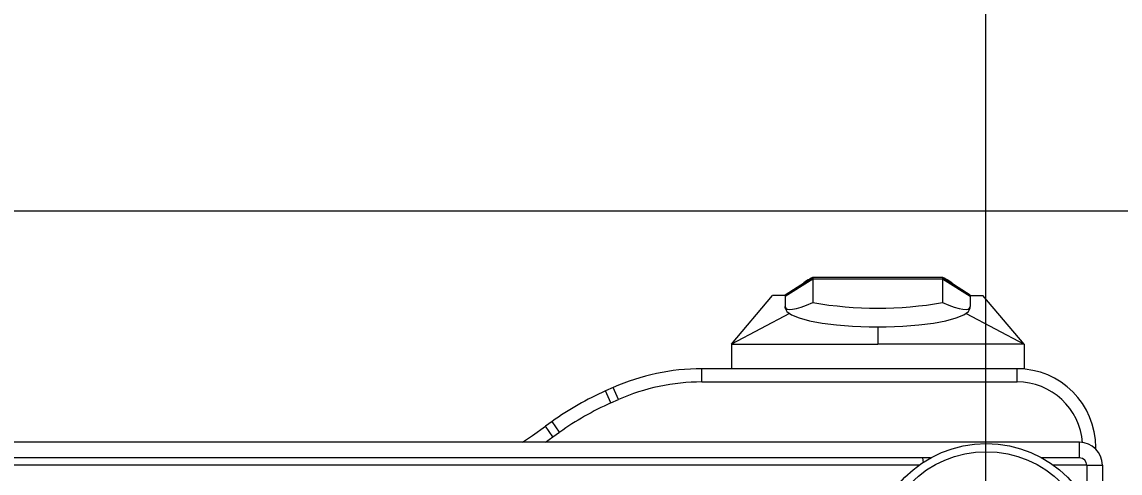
# Model space of a CAD drawing. Header units: inches. Extents: x 40138 to 76695, y -14500 to -5279.
# Drawn here: x 70917.9 to 71051.7, y -9753.7 to -9698.8 of the extents above; entities that cross this region are included whole.
import ezdxf

# ---------------------------------------------------------------- set-up
doc = ezdxf.new("R2010")
doc.units = ezdxf.units.IN
doc.header["$LTSCALE"] = 2
doc.header["$MEASUREMENT"] = 0
doc.header["$PDMODE"] = 35
doc.header["$PDSIZE"] = -1
doc.layers.add('M-ANNO-DIMS', color=7, linetype='Continuous', lineweight=13)
doc.layers.add('M-OBJECT-DETAILS', color=7, linetype='Continuous', lineweight=9)
doc.styles.get("Standard").update_dxf_attribs({"font": 'romans.shx', "width": 0.8})
doc.dimstyles.new('Details World Wide', dxfattribs={"dimscale": 4, "dimtxt": 4.5, "dimasz": 3.5, "dimexe": 0.75, "dimexo": 0.75, "dimgap": 0.75, "dimtad": 0, "dimtih": 1, "dimtoh": 1, "dimdec": 0, "dimzin": 4, "dimdsep": 46, "dimtxsty": 'Standard', "dimcen": 0, "dimclrd": 256, "dimclre": 256, "dimclrt": 256, "dimadec": 0, "dimazin": 1, "dimtfac": 1, "dimtdec": 0, "dimtmove": 0, "dimatfit": 3, "dimfxl": 1, "dimtolj": 1, "dimtzin": 0, "dimlwd": -1, "dimlwe": -1, "dimarcsym": 0})

# ---------------------------------------------------------------- blocks, each defined once
blk = doc.blocks.new('*D33')
at = {"layer": 'Defpoints', "color": 0, "transparency": 16777216}
for p in [(71035.34, -9493.65), (70465.04, -9763.25), (71035.34, -9763.25)]:
    blk.add_point(p, dxfattribs=at)
at = {"layer": 'M-ANNO-DIMS', "transparency": 16777216}
for p, q in [((70465.04, -9760.25), (70465.04, -9490.65)), ((71035.34, -9760.25), (71035.34, -9490.65)), ((70479.04, -9493.65), (70634.51, -9493.65)), ((71021.34, -9493.65), (70853.08, -9493.65))]:
    blk.add_line(p, q, dxfattribs=at)
for points in [[(70479.04, -9491.32), (70479.04, -9495.99), (70465.04, -9493.65)], [(71021.34, -9491.32), (71021.34, -9495.99), (71035.34, -9493.65)]]:
    blk.add_solid(points, dxfattribs=at)
at = {"layer": 'M-ANNO-DIMS', "transparency": 16777216, "insert": (70743.8, -9493.65), "char_height": 18, "attachment_point": 5}
blk.add_mtext('\\A1;570\\P [22.45]\\PLEVELING FEET\\PCENTER TO CENTER', dxfattribs=at)
blk = doc.blocks.new('*D68')
at = {"layer": 'Defpoints', "color": 0, "transparency": 16777216}
for p in [(70845.16, -9721.8), (71341.85, -9721.8), (70845.22, -10827.97)]:
    blk.add_point(p, dxfattribs=at)
at = {"layer": 'M-ANNO-DIMS', "transparency": 16777216}
for p, q in [((70848.16, -9721.8), (71344.85, -9721.8)), ((71341.85, -9735.8), (71341.85, -10095.97)), ((71341.85, -10813.97), (71341.85, -10159.4)), ((70848.22, -10827.97), (71344.85, -10827.97))]:
    blk.add_line(p, q, dxfattribs=at)
for points in [[(71339.51, -9735.8), (71344.18, -9735.8), (71341.85, -9721.8)], [(71339.51, -10813.97), (71344.18, -10813.97), (71341.85, -10827.97)]]:
    blk.add_solid(points, dxfattribs=at)
at = {"layer": 'M-ANNO-DIMS', "transparency": 16777216, "insert": (71341.85, -10127.69), "char_height": 18, "attachment_point": 5}
blk.add_mtext('\\A1;1106\\P [43.55]', dxfattribs=at)

msp = doc.modelspace()

# ---------------------------------------------------------------- linework, layer by layer
at = {"layer": 'M-OBJECT-DETAILS', "linetype": 'Continuous', "lineweight": 5}
for p, q in [((71014.255, -9729.903), (71010.905, -9732.043)), ((71014.255, -9730.108), (71010.905, -9732.204)), ((71014.255, -9729.903), (71014.255, -9730.108)), ((71030.055, -9729.903), (71014.255, -9729.903)), ((71014.255, -9730.108), (71014.255, -9732.95)), ((71030.055, -9730.108), (71014.255, -9730.108)), ((71030.055, -9729.903), (71030.055, -9730.108)), ((71033.405, -9732.043), (71030.055, -9729.903)), ((71030.055, -9730.108), (71030.055, -9732.95)), ((71033.405, -9732.204), (71030.055, -9730.108)), ((71004.33, -9738.003), (71009.36, -9732.083)), ((71010.905, -9732.043), (71010.905, -9732.204)), ((71010.905, -9732.204), (71010.905, -9733.432)), ((71033.405, -9732.043), (71033.405, -9732.204)), ((71033.405, -9732.204), (71033.405, -9733.432)), ((71039.98, -9738.003), (71034.95, -9732.083)), ((71010.905, -9733.628), (71010.905, -9733.432)), ((71033.405, -9733.628), (71033.405, -9733.432)), ((71011.403, -9734.294), (71004.33, -9738.003)), ((71032.908, -9734.294), (71039.98, -9738.003)), ((71022.155, -9735.895), (71022.155, -9738.003)), ((71004.33, -9738.003), (71022.155, -9738.003)), ((71004.33, -9738.003), (71004.33, -9741.003)), ((71039.98, -9738.003), (71022.155, -9738.003)), ((71039.98, -9738.003), (71039.98, -9741.003)), ((71000.73, -9742.603), (71000.73, -9741.003)), ((71039.12, -9741.003), (71000.73, -9741.003)), ((71039.98, -9741.003), (71039.12, -9741.003)), ((71039.12, -9742.603), (71039.12, -9741.003)), ((71000.73, -9742.603), (71039.12, -9742.603)), ((70989.937, -9743.291), (70989.023, -9743.697)), ((70989.673, -9745.159), (70989.023, -9743.697)), ((70990.587, -9744.753), (70989.937, -9743.291)), ((70989.673, -9745.159), (70990.587, -9744.753)), ((70982.497, -9747.415), (70981.681, -9747.995)), ((70982.608, -9749.299), (70981.681, -9747.995)), ((70983.423, -9748.72), (70982.497, -9747.415)), ((70981.684, -9749.953), (70982.608, -9749.299)), ((70982.608, -9749.299), (70983.423, -9748.72)), ((71046.734, -9749.953), (70453.706, -9749.953)), ((71046.734, -9751.85), (71046.734, -9749.953)), ((71028.596, -9751.85), (70471.845, -9751.85)), ((71027.192, -9752.739), (70889.22, -9752.739)), ((71047.623, -9752.739), (71049.52, -9752.739)), ((71049.52, -9752.739), (71049.52, -9776.881))]:
    msp.add_line(p, q, dxfattribs=at)
at = {"layer": 'M-OBJECT-DETAILS', "linetype": 'Continuous', "lineweight": 0}
for p, q in [((71048.523, -9750.603), (71048.72, -9750.603)), ((71048.72, -9750.785), (71048.72, -9750.603)), ((71027.623, -9751.85), (71027.675, -9752.406)), ((71046.734, -9751.85), (71042.151, -9751.85)), ((71047.055, -9751.91), (71046.734, -9751.85)), ((71047.623, -9752.739), (71043.554, -9752.739)), ((71047.623, -9752.739), (71047.623, -9757.322))]:
    msp.add_line(p, q, dxfattribs=at)
at = {"layer": 'M-OBJECT-DETAILS', "linetype": 'Continuous', "lineweight": 5, "flags": 128}
for points in [[(71010.905, -9733.628), (71011.097, -9734.044), (71011.665, -9734.447), (71012.59, -9734.821), (71013.842, -9735.155), (71015.376, -9735.437), (71017.141, -9735.657), (71019.077, -9735.809), (71021.117, -9735.885), (71023.193, -9735.885), (71025.234, -9735.809), (71027.17, -9735.657), (71028.935, -9735.437), (71030.469, -9735.155), (71031.72, -9734.821), (71032.646, -9734.447), (71033.214, -9734.044), (71033.405, -9733.628)], [(70978.888, -9749.953), (70980.109, -9749.104), (70981.681, -9747.995)]]:
    msp.add_lwpolyline(points, dxfattribs=at)
at = {"layer": 'M-OBJECT-DETAILS', "linetype": 'Continuous', "lineweight": 5}
msp.add_circle((71035.373, -9764.1), 14, dxfattribs=at)
at = {"layer": 'M-OBJECT-DETAILS', "linetype": 'Continuous', "lineweight": 0}
msp.add_circle((71035.373, -9764.1), 13, dxfattribs=at)
at = {"layer": 'M-OBJECT-DETAILS', "linetype": 'Continuous', "lineweight": 5}
for centre, radius, start, end in [((71016.524, -9735.043), 5.618, 113.81133, 131.33004), ((71027.787, -9735.043), 5.618, 48.66996, 66.18867), ((71022.155, -9686.83), 46.792, 260.28, 279.72), ((71000.73, -9767.603), 26.6, 90, 113.93822), ((71039.12, -9750.603), 9.6, 0, 90), ((71000.73, -9767.603), 25, 90, 113.93822), ((71039.12, -9750.603), 8, 4.13627, 90), ((71004.28, -9778.063), 37.6, 113.93822, 125.40402), ((71004.28, -9778.063), 36, 113.93822, 125.40402), ((71046.734, -9752.739), 2.786, 0, 90)]:
    msp.add_arc(centre, radius, start, end, dxfattribs=at)
at = {"layer": 'M-OBJECT-DETAILS', "linetype": 'Continuous', "lineweight": 0}
msp.add_arc((71046.734, -9752.739), 0.889, 0, 90, dxfattribs=at)
at = {"layer": 'M-OBJECT-DETAILS', "linetype": 'Continuous', "lineweight": 5}
for major_axis, start_param, end_param in [((11.202, 7.218), 3.0493058, 3.8415881), ((11.202, -7.218), 5.5831898, 6.3754721)]:
    msp.add_ellipse((71022.155, -9726.393), major_axis=major_axis, ratio=0.1436326, start_param=start_param, end_param=end_param, dxfattribs=at)
for points, knots in [([(71010.86, -9732.083), (71010.466, -9732.083), (71009.562, -9732.083), (71009.433, -9732.083), (71009.36, -9732.083)], [0, 0, 0, 0, 0.4366276, 1, 1, 1, 1]), ([(71033.45, -9732.083), (71033.845, -9732.083), (71034.749, -9732.083), (71034.878, -9732.083), (71034.95, -9732.083)], [0, 0, 0, 0, 0.4366263, 1, 1, 1, 1])]:
    msp.add_open_spline(points, degree=3, knots=knots, dxfattribs=at)

# ---------------------------------------------------------------- dimensions: what is measured, and where the dimension line sits
at = {"layer": 'M-ANNO-DIMS'}
dim = msp.add_linear_dim(base=(71035.343, -9493.653), p1=(70465.037, -9763.25), p2=(71035.343, -9763.25), angle=180, text='<>\\PLEVELING FEET\\PCENTER TO CENTER', dimstyle='Details World Wide', override={"dimpost": '\\X'}, dxfattribs=at)
dim.commit()
dim.dimension.update_dxf_attribs({"geometry": '*D33', "text_midpoint": (70743.797, -9493.653), "dimtype": 160})
dim = msp.add_linear_dim(base=(71341.845, -9721.796), p1=(70845.22, -10827.966), p2=(70845.16, -9721.796), angle=90, dimstyle='Details World Wide', override={"dimpost": '\\X'}, dxfattribs=at)
dim.commit()
dim.dimension.update_dxf_attribs({"geometry": '*D68', "text_midpoint": (71341.845, -10127.688), "dimtype": 160})

doc.saveas('drawing.dxf')
